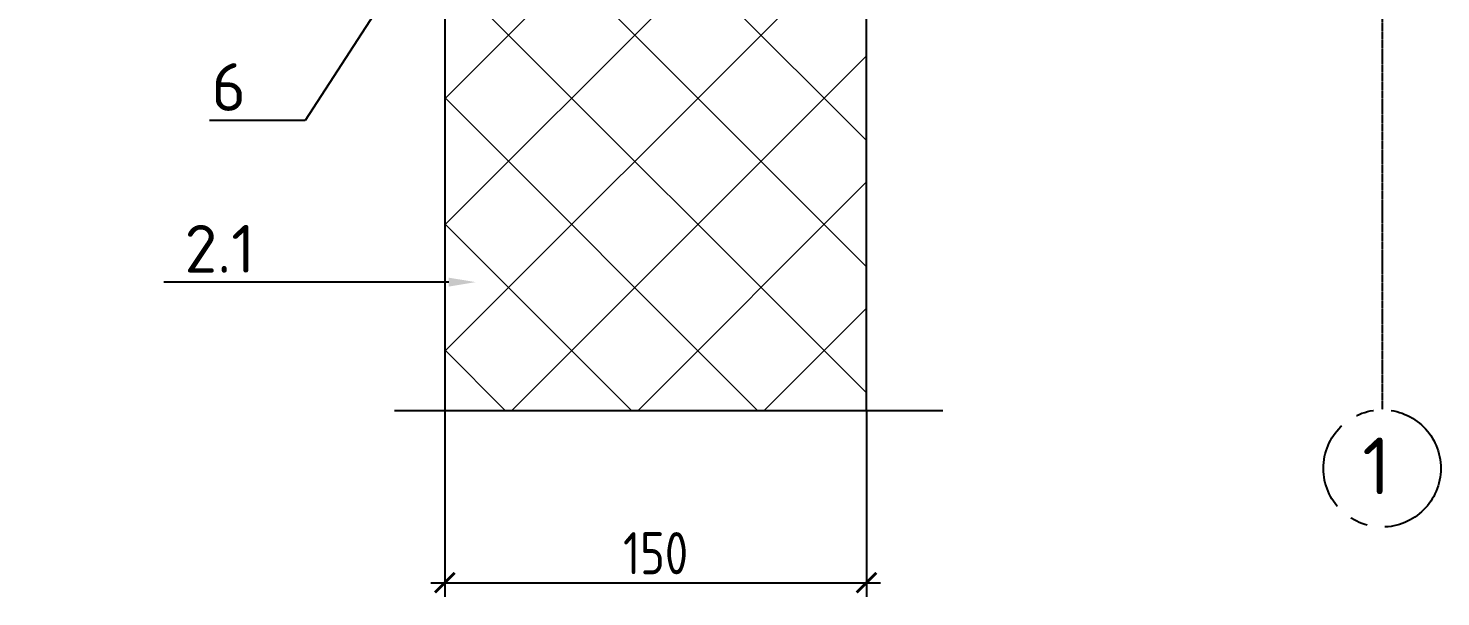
# Model space of a CAD drawing. Header units: millimetres. Extents: x -3689 to 2883575, y -702957 to -604547.
# Drawn here: x 2870900 to 2871402, y -669206 to -669004 of the extents above; entities that cross this region are included whole.
import ezdxf
from ezdxf import colors
from ezdxf.entities.mleader import LeaderData, LeaderLine
from ezdxf.math import Vec2, Vec3

# ---------------------------------------------------------------- set-up
doc = ezdxf.new("R2010")
doc.units = ezdxf.units.MM
doc.header["$PDMODE"] = 35
doc.linetypes.add('CENTER', pattern=[50.800000000000004, 31.75, -6.35, 6.35, -6.35])
doc.layers.add('A-FLOR-DIMS', color=133, linetype='Continuous', lineweight=0)
for name, color, linetype in [('A-FLOR-IDEN', 14, 'Continuous'), ('S-GRID', 133, 'CENTER'), ('S-METL', 14, 'Continuous')]:
    doc.layers.add(name, color=color, linetype=linetype)
doc.styles.add('GOST 2.304', font='CS_Gost2304.shx')
doc.styles.add('ЕСКД', font='isocpeur.ttf')
doc.dimstyles.new('001.5', dxfattribs={"dimscale": 10, "dimtxt": 1.5, "dimasz": 0.7, "dimexe": 0.5, "dimexo": 0, "dimgap": 0.3, "dimtad": 1, "dimdec": 0, "dimrnd": 0.001, "dimtxsty": 'GOST 2.304', "dimblk": 'ARCHTICK', "dimcen": 0, "dimdle": 0.5, "dimclrd": 256, "dimclre": 256, "dimclrt": 256, "dimadec": 0, "dimazin": 2, "dimtfac": 0.75, "dimtdec": 0, "dimtmove": 1, "dimatfit": 3, "dimfxl": 1, "dimtolj": 1, "dimarcsym": 0})

# ---------------------------------------------------------------- blocks, each defined once
blk = doc.blocks.new('_ARCHTICK')
at = {"color": 0, "linetype": 'ByBlock', "const_width": 0.15}
blk.add_lwpolyline([(-0.5, -0.5), (0.5, 0.5)], dxfattribs=at)
blk = doc.blocks.new('*D770')
at = {"layer": 'A-FLOR-DIMS', "lineweight": -2, "ltscale": 10, "transparency": 16777216}
for p, q in [((2871048.067496695, -669139.8745507882), (2871048.067496695, -669206.1898861913)), ((2871198.067496695, -669139.8745507882), (2871198.067496695, -669206.1898861913)), ((2871043.067496695, -669201.1898861913), (2871203.067496695, -669201.1898861913))]:
    blk.add_line(p, q, dxfattribs=at)
at = {"layer": 'Defpoints', "color": 0, "lineweight": 50, "ltscale": 10, "transparency": 16777216}
for p in [(2871048.067496695, -669139.8745507882), (2871198.067496695, -669139.8745507882), (2871198.067496695, -669201.1898861913)]:
    blk.add_point(p, dxfattribs=at)
at = {"layer": 'A-FLOR-DIMS', "lineweight": -2, "ltscale": 10, "transparency": 16777216, "xscale": 7, "yscale": 7, "zscale": 7, "rotation": 180}
blk.add_blockref('_ARCHTICK', (2871048.067496695, -669201.1898861913), dxfattribs=at)
at = {"layer": 'A-FLOR-DIMS', "lineweight": -2, "ltscale": 10, "transparency": 16777216, "xscale": 7, "yscale": 7, "zscale": 7}
blk.add_blockref('_ARCHTICK', (2871198.067496695, -669201.1898861913), dxfattribs=at)
at = {"layer": 'A-FLOR-DIMS', "ltscale": 10, "transparency": 16777216, "insert": (2871123.067496695, -669190.6898861913), "char_height": 15, "attachment_point": 5, "style": 'GOST 2.304'}
blk.add_mtext('\\A1;150', dxfattribs=at)

msp = doc.modelspace()

# ---------------------------------------------------------------- hatches: boundary and pattern name
at = {"lineweight": 0}
h = msp.add_hatch(dxfattribs=at)
h.set_pattern_fill('ANSI37', color=181, scale=10, angle=-5.088887490341627e-14, style=0)
h.set_pattern_definition([(44.99999999999994, (2871138.067496695, -669792.1374911203), (-22.45064030267286, 22.45064030267291), []), (134.9999999999999, (2871138.067496695, -669792.1374911203), (-22.45064030267291, -22.45064030267286), [])])
h.paths.add_polyline_path([(2871048.067496695, -669139.8745507882), (2871198.067496695, -669139.8745507882), (2871198.067496695, -668792.1374911203), (2871099.721014872, -668792.1374911203), (2871048.067496695, -668792.1374911203)])

# ---------------------------------------------------------------- linework, layer by layer
at = {"color": 5}
for p, q in [((2871048.067496695, -668792.1374911203), (2871048.067496695, -669139.8745507882)), ((2871198.067496695, -669139.8745507882), (2871198.067496695, -668792.1374911203))]:
    msp.add_line(p, q, dxfattribs=at)
at = {"layer": 'S-GRID', "ltscale": 0.01}
msp.add_line((2871381.536837421, -668503.6987013014), (2871381.536837421, -669139.6596037624), dxfattribs=at)
at = {"layer": 'S-GRID'}
msp.add_circle((2871381.536837421, -669160.5234735708), 20.86386980832669, dxfattribs=at)
at = {"layer": 'S-METL', "ltscale": 10}
msp.add_line((2871030.209048735, -669139.8745507882), (2871225.305733657, -669139.8745507882), dxfattribs=at)

# ---------------------------------------------------------------- texts
at = {"layer": 'S-GRID', "style": 'ЕСКД'}
msp.add_text('1', height=20.18932363636363, dxfattribs=at).set_placement((2871374.494159546, -669169.7354081718))

# ---------------------------------------------------------------- dimensions: what is measured, and where the dimension line sits
at = {"layer": 'A-FLOR-DIMS', "ltscale": 10}
dim = msp.add_linear_dim(base=(2871198.067496695, -669201.1898861913), p1=(2871048.067496695, -669139.8745507882), p2=(2871198.067496695, -669139.8745507882), dimstyle='001.5', dxfattribs=at)
dim.commit()
dim.dimension.update_dxf_attribs({"geometry": '*D770', "text_midpoint": (2871123.067496695, -669190.6898861913)})

# ---------------------------------------------------------------- leaders
at = {"layer": 'A-FLOR-IDEN'}
ml = msp.add_multileader_mtext('Standard', dxfattribs=at)
ml.set_content('6', color=256, style='ЕСКД')
ml.set_leader_properties()
ml.build(insert=Vec2(0, 0))
ml.multileader.update_dxf_attribs({"text_left_attachment_type": 6, "text_right_attachment_type": 6, "dogleg_length": 20.96987534605703, "arrow_head_size": 9.600000000000001})
ctx = ml.context
ctx.base_point, ctx.char_height, ctx.arrow_head_size, ctx.landing_gap_size, ctx.plane_origin, ctx.plane_x_axis, ctx.plane_y_axis = Vec3(2870968.866916669, -669036.7318508292), 17, 9.600000000000001, 0, Vec3(2871072.264455469, -669005.745992579), Vec3(1, -2.258681448315656e-12), Vec3(2.258681448315656e-12, 1)
ctx.left_attachment, ctx.right_attachment, ctx.text_align_type = 6, 6, 2
notes = []
notes.append((ctx, [(0, (1, 1, 0), (2870998.336792015, -669036.7318508292), (-1, 2.258681448315656e-12), 20.96987534605703, [(0, [(2871045.417167019, -668964.1144001094)], 0, [])])]))
ctx.mtext.insert, ctx.mtext.text_direction, ctx.mtext.rotation, ctx.mtext.width, ctx.mtext.alignment, ctx.mtext.flow_direction = Vec3(2870977.366916669, -669016.3318508292), Vec3(1, -2.258882650657248e-12), 6.283185307177328, 77.51149692218215, 3, 5
ml = msp.add_multileader_mtext('Standard', dxfattribs=at)
ml.set_content('2.1', color=256, style='ЕСКД')
ml.set_leader_properties()
ml.build(insert=Vec2(0, 0))
ml.multileader.update_dxf_attribs({"text_left_attachment_type": 6, "text_right_attachment_type": 6, "dogleg_length": 20.96987534605703, "arrow_head_size": 9.600000000000001})
ctx = ml.context
ctx.base_point, ctx.char_height, ctx.arrow_head_size, ctx.landing_gap_size, ctx.plane_origin, ctx.plane_x_axis, ctx.plane_y_axis = Vec3(2870958.492806626, -669094.2945488766), 17, 9.600000000000001, 0, Vec3(2870860.776533588, -669119.7058892137), Vec3(1, 2.258681448315656e-12), Vec3(-2.258681448315656e-12, 1)
ctx.left_attachment, ctx.right_attachment, ctx.text_align_type = 6, 6, 2
notes.append((ctx, [(1, (1, 1, 0), (2871001.562681972, -669094.2945488766), (-1, -2.258681448315656e-12), 20.96987534605703, [(0, [(2871059.07965579, -669094.2385904682)], 0, [])])]))
ctx.mtext.insert, ctx.mtext.text_direction, ctx.mtext.rotation, ctx.mtext.width, ctx.mtext.alignment, ctx.mtext.flow_direction = Vec3(2870980.592806626, -669073.8945488766), Vec3(1, 2.258882650657248e-12), 2.258882650657248e-12, 77.51149692218215, 3, 5
for ctx, leaders in notes:
    for number, flags, end, landing, length, lines in leaders:
        leader = LeaderData()
        leader.index, (leader.has_last_leader_line, leader.has_dogleg_vector, leader.attachment_direction) = number, flags
        leader.last_leader_point, leader.dogleg_vector, leader.dogleg_length = Vec3(end), Vec3(landing), length
        for number, points, colour, breaks in lines:
            line = LeaderLine()
            line.index, line.vertices, line.color, line.breaks = number, Vec3.list(points), colors.encode_raw_color(colour), breaks
            leader.lines.append(line)
        ctx.leaders.append(leader)

doc.saveas('drawing.dxf')
